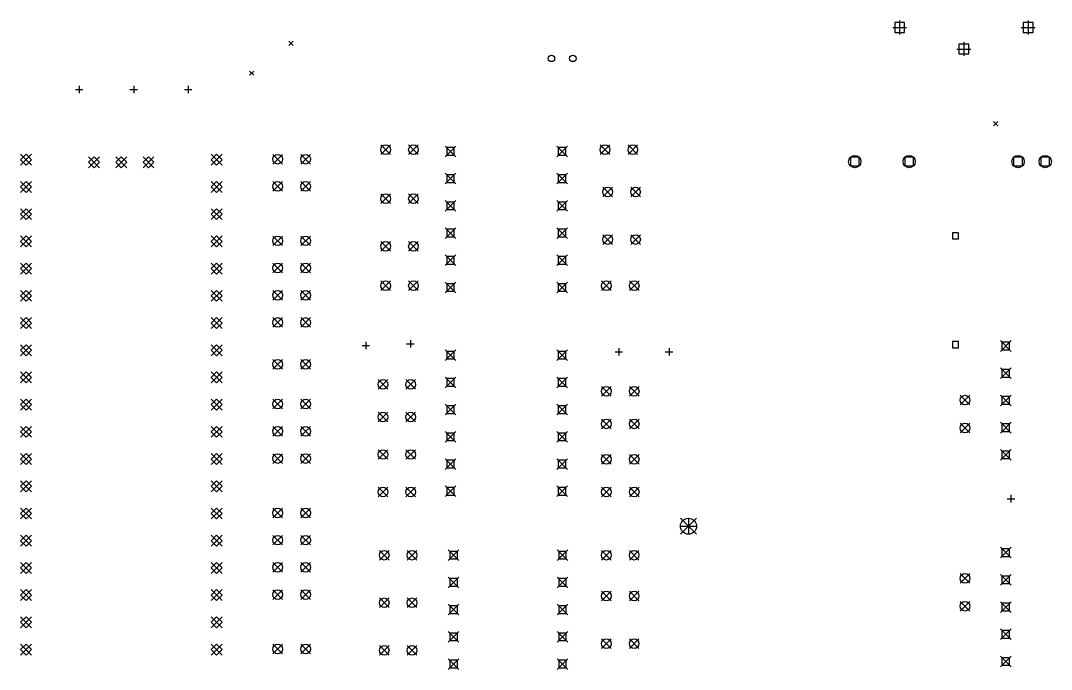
# Model space of a CAD drawing. Extents: x 10 to 419, y -285 to -23.
# Drawn here: x 116.3 to 212.5, y -154.6 to -94 of the extents above; entities that cross this region are included whole.
import ezdxf

# ---------------------------------------------------------------- set-up
doc = ezdxf.new("R2010")
doc.units = 0
doc.layers.add('BLACK', color=7, linetype='CONTINUOUS')

msp = doc.modelspace()

# ---------------------------------------------------------------- linework, layer by layer
at = {"layer": 'BLACK', "linetype": 'CONTINUOUS'}
for p, q in [((198.833, -94.2195), (197.913, -94.2195)), ((197.913, -94.2195), (197.913, -95.1388)), ((198.373, -94.0291), (198.373, -95.3291)), ((198.833, -95.1388), (198.833, -94.2195)), ((210.833, -94.2195), (209.913, -94.2195)), ((209.913, -94.2195), (209.913, -95.1388)), ((210.373, -94.0291), (210.373, -95.3291)), ((210.833, -95.1388), (210.833, -94.2195)), ((197.723, -94.6791), (199.023, -94.6791)), ((197.913, -95.1388), (198.833, -95.1388)), ((209.723, -94.6791), (211.023, -94.6791)), ((209.913, -95.1388), (210.833, -95.1388)), ((141.35, -95.95), (141.75, -96.35)), ((141.75, -95.95), (141.35, -96.35)), ((204.373, -96.0291), (204.373, -97.3291)), ((203.723, -96.6791), (205.023, -96.6791)), ((204.833, -96.2195), (203.913, -96.2195)), ((203.913, -96.2195), (203.913, -97.1388)), ((203.913, -97.1388), (204.833, -97.1388)), ((204.833, -97.1388), (204.833, -96.2195)), ((137.696, -98.733), (138.096, -99.133)), ((138.096, -98.733), (137.696, -99.133)), ((121.443, -100.459), (122.143, -100.459)), ((121.793, -100.109), (121.793, -100.809)), ((126.523, -100.459), (127.223, -100.459)), ((126.873, -100.109), (126.873, -100.809)), ((131.603, -100.459), (132.303, -100.459)), ((131.953, -100.109), (131.953, -100.809)), ((207.15, -103.45), (207.55, -103.85)), ((207.55, -103.45), (207.15, -103.85)), ((149.941, -105.63), (150.841, -106.53)), ((150.841, -105.63), (149.941, -106.53)), ((152.541, -105.63), (153.441, -106.53)), ((153.441, -105.63), (152.541, -106.53)), ((155.946, -105.737), (156.946, -106.737)), ((156.946, -105.737), (155.946, -106.737)), ((166.36, -105.737), (167.36, -106.737)), ((167.36, -105.737), (166.36, -106.737)), ((170.418, -105.63), (171.318, -106.53)), ((171.318, -105.63), (170.418, -106.53)), ((173.018, -105.63), (173.918, -106.53)), ((173.918, -105.63), (173.018, -106.53)), ((116.32, -106.506), (117.34, -107.526)), ((117.34, -106.506), (116.32, -107.526)), ((116.83, -106.506), (116.32, -107.016)), ((117.34, -107.016), (116.83, -106.506)), ((122.67, -106.736), (123.69, -107.756)), ((123.69, -106.736), (122.67, -107.756)), ((123.18, -106.736), (122.67, -107.246)), ((123.69, -107.246), (123.18, -106.736)), ((125.21, -106.736), (126.23, -107.756)), ((126.23, -106.736), (125.21, -107.756)), ((125.72, -106.736), (125.21, -107.246)), ((126.23, -107.246), (125.72, -106.736)), ((127.75, -106.736), (128.77, -107.756)), ((128.77, -106.736), (127.75, -107.756)), ((128.26, -106.736), (127.75, -107.246)), ((128.77, -107.246), (128.26, -106.736)), ((134.1, -106.506), (135.12, -107.526)), ((135.12, -106.506), (134.1, -107.526)), ((134.61, -106.506), (134.1, -107.016)), ((135.12, -107.016), (134.61, -106.506)), ((139.871, -106.516), (140.771, -107.416)), ((140.771, -106.516), (139.871, -107.416)), ((142.471, -106.516), (143.371, -107.416)), ((143.371, -106.516), (142.471, -107.416)), ((156.8, -105.884), (156.092, -105.884)), ((156.092, -105.884), (156.092, -106.591)), ((156.092, -106.591), (156.8, -106.591)), ((156.8, -106.591), (156.8, -105.884)), ((167.214, -105.884), (166.506, -105.884)), ((166.506, -105.884), (166.506, -106.591)), ((166.506, -106.591), (167.214, -106.591)), ((167.214, -106.591), (167.214, -105.884)), ((194.59, -106.784), (193.776, -106.784)), ((193.776, -106.784), (193.776, -107.597)), ((194.59, -107.597), (194.59, -106.784)), ((199.67, -106.784), (198.856, -106.784)), ((198.856, -106.784), (198.856, -107.597)), ((199.67, -107.597), (199.67, -106.784)), ((209.83, -106.784), (209.016, -106.784)), ((209.016, -106.784), (209.016, -107.597)), ((209.83, -107.597), (209.83, -106.784)), ((212.37, -106.784), (211.556, -106.784)), ((211.556, -106.784), (211.556, -107.597)), ((212.37, -107.597), (212.37, -106.784)), ((116.32, -107.016), (116.83, -107.526)), ((116.83, -107.526), (117.34, -107.016)), ((122.67, -107.246), (123.18, -107.756)), ((123.18, -107.756), (123.69, -107.246)), ((125.21, -107.246), (125.72, -107.756)), ((125.72, -107.756), (126.23, -107.246)), ((127.75, -107.246), (128.26, -107.756)), ((128.26, -107.756), (128.77, -107.246)), ((134.1, -107.016), (134.61, -107.526)), ((134.61, -107.526), (135.12, -107.016)), ((193.776, -107.597), (194.59, -107.597)), ((198.856, -107.597), (199.67, -107.597)), ((209.016, -107.597), (209.83, -107.597)), ((211.556, -107.597), (212.37, -107.597)), ((155.946, -108.277), (156.946, -109.277)), ((156.946, -108.277), (155.946, -109.277)), ((156.8, -108.424), (156.092, -108.424)), ((156.092, -108.424), (156.092, -109.131)), ((156.8, -109.131), (156.8, -108.424)), ((166.36, -108.277), (167.36, -109.277)), ((167.36, -108.277), (166.36, -109.277)), ((167.214, -108.424), (166.506, -108.424)), ((166.506, -108.424), (166.506, -109.131)), ((167.214, -109.131), (167.214, -108.424)), ((116.32, -109.046), (117.34, -110.066)), ((117.34, -109.046), (116.32, -110.066)), ((116.83, -109.046), (116.32, -109.556)), ((116.32, -109.556), (116.83, -110.066)), ((117.34, -109.556), (116.83, -109.046)), ((116.83, -110.066), (117.34, -109.556)), ((134.1, -109.046), (135.12, -110.066)), ((135.12, -109.046), (134.1, -110.066)), ((134.61, -109.046), (134.1, -109.556)), ((134.1, -109.556), (134.61, -110.066)), ((135.12, -109.556), (134.61, -109.046)), ((134.61, -110.066), (135.12, -109.556)), ((139.871, -109.056), (140.771, -109.956)), ((140.771, -109.056), (139.871, -109.956)), ((142.471, -109.056), (143.371, -109.956)), ((143.371, -109.056), (142.471, -109.956)), ((156.092, -109.131), (156.8, -109.131)), ((166.506, -109.131), (167.214, -109.131)), ((170.672, -109.567), (171.572, -110.467)), ((171.572, -109.567), (170.672, -110.467)), ((173.272, -109.567), (174.172, -110.467)), ((174.172, -109.567), (173.272, -110.467)), ((149.941, -110.202), (150.841, -111.102)), ((150.841, -110.202), (149.941, -111.102)), ((152.541, -110.202), (153.441, -111.102)), ((153.441, -110.202), (152.541, -111.102)), ((116.32, -111.586), (117.34, -112.606)), ((117.34, -111.586), (116.32, -112.606)), ((116.83, -111.586), (116.32, -112.096)), ((117.34, -112.096), (116.83, -111.586)), ((134.1, -111.586), (135.12, -112.606)), ((135.12, -111.586), (134.1, -112.606)), ((134.61, -111.586), (134.1, -112.096)), ((135.12, -112.096), (134.61, -111.586)), ((155.946, -110.817), (156.946, -111.817)), ((156.946, -110.817), (155.946, -111.817)), ((156.8, -110.964), (156.092, -110.964)), ((156.092, -110.964), (156.092, -111.671)), ((156.8, -111.671), (156.8, -110.964)), ((166.36, -110.817), (167.36, -111.817)), ((167.36, -110.817), (166.36, -111.817)), ((167.214, -110.964), (166.506, -110.964)), ((166.506, -110.964), (166.506, -111.671)), ((167.214, -111.671), (167.214, -110.964)), ((116.32, -112.096), (116.83, -112.606)), ((116.83, -112.606), (117.34, -112.096)), ((134.1, -112.096), (134.61, -112.606)), ((134.61, -112.606), (135.12, -112.096)), ((156.092, -111.671), (156.8, -111.671)), ((166.506, -111.671), (167.214, -111.671)), ((155.946, -113.357), (156.946, -114.357)), ((156.946, -113.357), (155.946, -114.357)), ((156.8, -113.504), (156.092, -113.504)), ((156.092, -113.504), (156.092, -114.211)), ((156.8, -114.211), (156.8, -113.504)), ((166.36, -113.357), (167.36, -114.357)), ((167.36, -113.357), (166.36, -114.357)), ((167.214, -113.504), (166.506, -113.504)), ((166.506, -113.504), (166.506, -114.211)), ((167.214, -114.211), (167.214, -113.504)), ((116.32, -114.126), (117.34, -115.146)), ((117.34, -114.126), (116.32, -115.146)), ((116.83, -114.126), (116.32, -114.636)), ((117.34, -114.636), (116.83, -114.126)), ((134.1, -114.126), (135.12, -115.146)), ((135.12, -114.126), (134.1, -115.146)), ((134.61, -114.126), (134.1, -114.636)), ((135.12, -114.636), (134.61, -114.126)), ((139.871, -114.136), (140.771, -115.036)), ((140.771, -114.136), (139.871, -115.036)), ((142.471, -114.136), (143.371, -115.036)), ((143.371, -114.136), (142.471, -115.036)), ((156.092, -114.211), (156.8, -114.211)), ((166.506, -114.211), (167.214, -114.211)), ((170.672, -114.012), (171.572, -114.912)), ((171.572, -114.012), (170.672, -114.912)), ((173.272, -114.012), (174.172, -114.912)), ((174.172, -114.012), (173.272, -114.912)), ((203.883, -113.837), (203.317, -113.837)), ((203.317, -113.837), (203.317, -114.403)), ((203.317, -114.403), (203.883, -114.403)), ((203.883, -114.403), (203.883, -113.837)), ((116.32, -114.636), (116.83, -115.146)), ((116.83, -115.146), (117.34, -114.636)), ((134.1, -114.636), (134.61, -115.146)), ((134.61, -115.146), (135.12, -114.636)), ((149.941, -114.647), (150.841, -115.547)), ((150.841, -114.647), (149.941, -115.547)), ((152.541, -114.647), (153.441, -115.547)), ((153.441, -114.647), (152.541, -115.547)), ((155.946, -115.897), (156.946, -116.897)), ((156.946, -115.897), (155.946, -116.897)), ((156.8, -116.044), (156.092, -116.044)), ((156.092, -116.044), (156.092, -116.751)), ((156.8, -116.751), (156.8, -116.044)), ((166.36, -115.897), (167.36, -116.897)), ((167.36, -115.897), (166.36, -116.897)), ((167.214, -116.044), (166.506, -116.044)), ((166.506, -116.044), (166.506, -116.751)), ((167.214, -116.751), (167.214, -116.044)), ((116.32, -116.666), (117.34, -117.686)), ((117.34, -116.666), (116.32, -117.686)), ((116.83, -116.666), (116.32, -117.176)), ((116.32, -117.176), (116.83, -117.686)), ((117.34, -117.176), (116.83, -116.666)), ((116.83, -117.686), (117.34, -117.176)), ((134.1, -116.666), (135.12, -117.686)), ((135.12, -116.666), (134.1, -117.686)), ((134.61, -116.666), (134.1, -117.176)), ((134.1, -117.176), (134.61, -117.686)), ((135.12, -117.176), (134.61, -116.666)), ((134.61, -117.686), (135.12, -117.176)), ((139.871, -116.676), (140.771, -117.576)), ((140.771, -116.676), (139.871, -117.576)), ((142.471, -116.676), (143.371, -117.576)), ((143.371, -116.676), (142.471, -117.576)), ((156.092, -116.751), (156.8, -116.751)), ((166.506, -116.751), (167.214, -116.751)), ((149.941, -118.33), (150.841, -119.23)), ((150.841, -118.33), (149.941, -119.23)), ((152.541, -118.33), (153.441, -119.23)), ((153.441, -118.33), (152.541, -119.23)), ((170.545, -118.33), (171.445, -119.23)), ((171.445, -118.33), (170.545, -119.23)), ((173.145, -118.33), (174.045, -119.23)), ((174.045, -118.33), (173.145, -119.23)), ((116.32, -119.206), (117.34, -120.226)), ((117.34, -119.206), (116.32, -120.226)), ((116.83, -119.206), (116.32, -119.716)), ((117.34, -119.716), (116.83, -119.206)), ((134.1, -119.206), (135.12, -120.226)), ((135.12, -119.206), (134.1, -120.226)), ((134.61, -119.206), (134.1, -119.716)), ((135.12, -119.716), (134.61, -119.206)), ((139.871, -119.216), (140.771, -120.116)), ((140.771, -119.216), (139.871, -120.116)), ((142.471, -119.216), (143.371, -120.116)), ((143.371, -119.216), (142.471, -120.116)), ((155.946, -118.437), (156.946, -119.437)), ((156.946, -118.437), (155.946, -119.437)), ((156.8, -118.584), (156.092, -118.584)), ((156.092, -118.584), (156.092, -119.291)), ((156.092, -119.291), (156.8, -119.291)), ((156.8, -119.291), (156.8, -118.584)), ((166.36, -118.437), (167.36, -119.437)), ((167.36, -118.437), (166.36, -119.437)), ((167.214, -118.584), (166.506, -118.584)), ((166.506, -118.584), (166.506, -119.291)), ((166.506, -119.291), (167.214, -119.291)), ((167.214, -119.291), (167.214, -118.584)), ((116.32, -119.716), (116.83, -120.226)), ((116.83, -120.226), (117.34, -119.716)), ((134.1, -119.716), (134.61, -120.226)), ((134.61, -120.226), (135.12, -119.716)), ((116.32, -121.746), (117.34, -122.766)), ((117.34, -121.746), (116.32, -122.766)), ((116.83, -121.746), (116.32, -122.256)), ((117.34, -122.256), (116.83, -121.746)), ((134.1, -121.746), (135.12, -122.766)), ((135.12, -121.746), (134.1, -122.766)), ((134.61, -121.746), (134.1, -122.256)), ((135.12, -122.256), (134.61, -121.746)), ((139.871, -121.756), (140.771, -122.656)), ((140.771, -121.756), (139.871, -122.656)), ((142.471, -121.756), (143.371, -122.656)), ((143.371, -121.756), (142.471, -122.656)), ((116.32, -122.256), (116.83, -122.766)), ((116.83, -122.766), (117.34, -122.256)), ((134.1, -122.256), (134.61, -122.766)), ((134.61, -122.766), (135.12, -122.256)), ((148.55, -124), (148.55, -124.7)), ((152.7, -123.85), (152.7, -124.55)), ((203.883, -123.997), (203.317, -123.997)), ((203.317, -123.997), (203.317, -124.563)), ((203.883, -124.563), (203.883, -123.997)), ((207.78, -123.904), (208.78, -124.904)), ((208.78, -123.904), (207.78, -124.904)), ((208.634, -124.051), (207.926, -124.051)), ((207.926, -124.051), (207.926, -124.758)), ((208.634, -124.758), (208.634, -124.051)), ((116.32, -124.286), (117.34, -125.306)), ((117.34, -124.286), (116.32, -125.306)), ((116.83, -124.286), (116.32, -124.796)), ((116.32, -124.796), (116.83, -125.306)), ((117.34, -124.796), (116.83, -124.286)), ((116.83, -125.306), (117.34, -124.796)), ((134.1, -124.286), (135.12, -125.306)), ((135.12, -124.286), (134.1, -125.306)), ((134.61, -124.286), (134.1, -124.796)), ((134.1, -124.796), (134.61, -125.306)), ((135.12, -124.796), (134.61, -124.286)), ((134.61, -125.306), (135.12, -124.796)), ((148.2, -124.35), (148.9, -124.35)), ((152.35, -124.2), (153.05, -124.2)), ((155.952, -124.759), (156.952, -125.759)), ((156.952, -124.759), (155.952, -125.759)), ((156.805, -124.905), (156.098, -124.905)), ((156.098, -124.905), (156.098, -125.612)), ((156.805, -125.612), (156.805, -124.905)), ((166.366, -124.759), (167.366, -125.759)), ((167.366, -124.759), (166.366, -125.759)), ((167.219, -124.905), (166.512, -124.905)), ((166.512, -124.905), (166.512, -125.612)), ((167.219, -125.612), (167.219, -124.905)), ((171.818, -124.941), (172.518, -124.941)), ((172.168, -124.591), (172.168, -125.291)), ((176.5, -124.95), (177.2, -124.95)), ((176.85, -124.6), (176.85, -125.3)), ((203.317, -124.563), (203.883, -124.563)), ((207.926, -124.758), (208.634, -124.758)), ((139.871, -125.669), (140.771, -126.569)), ((140.771, -125.669), (139.871, -126.569)), ((142.471, -125.669), (143.371, -126.569)), ((143.371, -125.669), (142.471, -126.569)), ((156.098, -125.612), (156.805, -125.612)), ((166.512, -125.612), (167.219, -125.612)), ((116.32, -126.826), (117.34, -127.846)), ((117.34, -126.826), (116.32, -127.846)), ((116.83, -126.826), (116.32, -127.336)), ((117.34, -127.336), (116.83, -126.826)), ((134.1, -126.826), (135.12, -127.846)), ((135.12, -126.826), (134.1, -127.846)), ((134.61, -126.826), (134.1, -127.336)), ((135.12, -127.336), (134.61, -126.826)), ((207.78, -126.444), (208.78, -127.444)), ((208.78, -126.444), (207.78, -127.444)), ((208.634, -126.591), (207.926, -126.591)), ((207.926, -126.591), (207.926, -127.298)), ((208.634, -127.298), (208.634, -126.591)), ((116.32, -127.336), (116.83, -127.846)), ((116.83, -127.846), (117.34, -127.336)), ((134.1, -127.336), (134.61, -127.846)), ((134.61, -127.846), (135.12, -127.336)), ((149.687, -127.539), (150.587, -128.439)), ((150.587, -127.539), (149.687, -128.439)), ((152.287, -127.539), (153.187, -128.439)), ((153.187, -127.539), (152.287, -128.439)), ((155.952, -127.299), (156.952, -128.299)), ((156.952, -127.299), (155.952, -128.299)), ((156.805, -127.445), (156.098, -127.445)), ((156.098, -127.445), (156.098, -128.152)), ((156.805, -128.152), (156.805, -127.445)), ((166.366, -127.299), (167.366, -128.299)), ((167.366, -127.299), (166.366, -128.299)), ((167.219, -127.445), (166.512, -127.445)), ((166.512, -127.445), (166.512, -128.152)), ((167.219, -128.152), (167.219, -127.445)), ((207.926, -127.298), (208.634, -127.298)), ((156.098, -128.152), (156.805, -128.152)), ((166.512, -128.152), (167.219, -128.152)), ((170.545, -128.174), (171.445, -129.074)), ((171.445, -128.174), (170.545, -129.074)), ((173.145, -128.174), (174.045, -129.074)), ((174.045, -128.174), (173.145, -129.074)), ((116.32, -129.366), (117.34, -130.386)), ((117.34, -129.366), (116.32, -130.386)), ((116.83, -129.366), (116.32, -129.876)), ((116.32, -129.876), (116.83, -130.386)), ((117.34, -129.876), (116.83, -129.366)), ((116.83, -130.386), (117.34, -129.876)), ((134.1, -129.366), (135.12, -130.386)), ((135.12, -129.366), (134.1, -130.386)), ((134.61, -129.366), (134.1, -129.876)), ((134.1, -129.876), (134.61, -130.386)), ((135.12, -129.876), (134.61, -129.366)), ((134.61, -130.386), (135.12, -129.876)), ((139.871, -129.376), (140.771, -130.276)), ((140.771, -129.376), (139.871, -130.276)), ((142.471, -129.376), (143.371, -130.276)), ((143.371, -129.376), (142.471, -130.276)), ((155.952, -129.839), (156.952, -130.839)), ((156.952, -129.839), (155.952, -130.839)), ((166.366, -129.839), (167.366, -130.839)), ((167.366, -129.839), (166.366, -130.839)), ((204.02, -129.004), (204.92, -129.904)), ((204.92, -129.004), (204.02, -129.904)), ((207.78, -128.984), (208.78, -129.984)), ((208.78, -128.984), (207.78, -129.984)), ((208.634, -129.131), (207.926, -129.131)), ((207.926, -129.131), (207.926, -129.838)), ((207.926, -129.838), (208.634, -129.838)), ((208.634, -129.838), (208.634, -129.131)), ((149.687, -130.587), (150.587, -131.487)), ((150.587, -130.587), (149.687, -131.487)), ((152.287, -130.587), (153.187, -131.487)), ((153.187, -130.587), (152.287, -131.487)), ((156.805, -129.985), (156.098, -129.985)), ((156.098, -129.985), (156.098, -130.692)), ((156.098, -130.692), (156.805, -130.692)), ((156.805, -130.692), (156.805, -129.985)), ((167.219, -129.985), (166.512, -129.985)), ((166.512, -129.985), (166.512, -130.692)), ((166.512, -130.692), (167.219, -130.692)), ((167.219, -130.692), (167.219, -129.985)), ((170.545, -131.222), (171.445, -132.122)), ((171.445, -131.222), (170.545, -132.122)), ((173.145, -131.222), (174.045, -132.122)), ((174.045, -131.222), (173.145, -132.122)), ((204.02, -131.604), (204.92, -132.504)), ((204.92, -131.604), (204.02, -132.504)), ((207.78, -131.524), (208.78, -132.524)), ((208.78, -131.524), (207.78, -132.524)), ((208.634, -131.671), (207.926, -131.671)), ((207.926, -131.671), (207.926, -132.378)), ((208.634, -132.378), (208.634, -131.671)), ((116.32, -131.906), (117.34, -132.926)), ((117.34, -131.906), (116.32, -132.926)), ((116.83, -131.906), (116.32, -132.416)), ((116.32, -132.416), (116.83, -132.926)), ((117.34, -132.416), (116.83, -131.906)), ((116.83, -132.926), (117.34, -132.416)), ((134.1, -131.906), (135.12, -132.926)), ((135.12, -131.906), (134.1, -132.926)), ((134.61, -131.906), (134.1, -132.416)), ((134.1, -132.416), (134.61, -132.926)), ((135.12, -132.416), (134.61, -131.906)), ((134.61, -132.926), (135.12, -132.416)), ((139.871, -131.916), (140.771, -132.816)), ((140.771, -131.916), (139.871, -132.816)), ((142.471, -131.916), (143.371, -132.816)), ((143.371, -131.916), (142.471, -132.816)), ((155.952, -132.379), (156.952, -133.379)), ((156.952, -132.379), (155.952, -133.379)), ((156.805, -132.525), (156.098, -132.525)), ((156.098, -132.525), (156.098, -133.232)), ((156.805, -133.232), (156.805, -132.525)), ((166.366, -132.379), (167.366, -133.379)), ((167.366, -132.379), (166.366, -133.379)), ((167.219, -132.525), (166.512, -132.525)), ((166.512, -132.525), (166.512, -133.232)), ((167.219, -133.232), (167.219, -132.525)), ((207.926, -132.378), (208.634, -132.378)), ((156.098, -133.232), (156.805, -133.232)), ((166.512, -133.232), (167.219, -133.232)), ((116.32, -134.446), (117.34, -135.466)), ((117.34, -134.446), (116.32, -135.466)), ((116.83, -134.446), (116.32, -134.956)), ((117.34, -134.956), (116.83, -134.446)), ((134.1, -134.446), (135.12, -135.466)), ((135.12, -134.446), (134.1, -135.466)), ((134.61, -134.446), (134.1, -134.956)), ((135.12, -134.956), (134.61, -134.446)), ((139.871, -134.456), (140.771, -135.356)), ((140.771, -134.456), (139.871, -135.356)), ((142.471, -134.456), (143.371, -135.356)), ((143.371, -134.456), (142.471, -135.356)), ((149.687, -134.08), (150.587, -134.98)), ((150.587, -134.08), (149.687, -134.98)), ((152.287, -134.08), (153.187, -134.98)), ((153.187, -134.08), (152.287, -134.98)), ((170.545, -134.524), (171.445, -135.424)), ((171.445, -134.524), (170.545, -135.424)), ((173.145, -134.524), (174.045, -135.424)), ((174.045, -134.524), (173.145, -135.424)), ((207.78, -134.064), (208.78, -135.064)), ((208.78, -134.064), (207.78, -135.064)), ((208.634, -134.211), (207.926, -134.211)), ((207.926, -134.211), (207.926, -134.918)), ((208.634, -134.918), (208.634, -134.211)), ((116.32, -134.956), (116.83, -135.466)), ((116.83, -135.466), (117.34, -134.956)), ((134.1, -134.956), (134.61, -135.466)), ((134.61, -135.466), (135.12, -134.956)), ((155.952, -134.919), (156.952, -135.919)), ((156.952, -134.919), (155.952, -135.919)), ((156.805, -135.065), (156.098, -135.065)), ((156.098, -135.065), (156.098, -135.772)), ((156.805, -135.772), (156.805, -135.065)), ((166.366, -134.919), (167.366, -135.919)), ((167.366, -134.919), (166.366, -135.919)), ((167.219, -135.065), (166.512, -135.065)), ((166.512, -135.065), (166.512, -135.772)), ((167.219, -135.772), (167.219, -135.065)), ((207.926, -134.918), (208.634, -134.918)), ((156.098, -135.772), (156.805, -135.772)), ((166.512, -135.772), (167.219, -135.772)), ((116.32, -136.986), (117.34, -138.006)), ((117.34, -136.986), (116.32, -138.006)), ((116.83, -136.986), (116.32, -137.496)), ((116.32, -137.496), (116.83, -138.006)), ((117.34, -137.496), (116.83, -136.986)), ((116.83, -138.006), (117.34, -137.496)), ((134.1, -136.986), (135.12, -138.006)), ((135.12, -136.986), (134.1, -138.006)), ((134.61, -136.986), (134.1, -137.496)), ((134.1, -137.496), (134.61, -138.006)), ((135.12, -137.496), (134.61, -136.986)), ((134.61, -138.006), (135.12, -137.496)), ((149.687, -137.572), (150.587, -138.472)), ((150.587, -137.572), (149.687, -138.472)), ((152.287, -137.572), (153.187, -138.472)), ((153.187, -137.572), (152.287, -138.472)), ((155.952, -137.459), (156.952, -138.459)), ((156.952, -137.459), (155.952, -138.459)), ((166.366, -137.459), (167.366, -138.459)), ((167.366, -137.459), (166.366, -138.459)), ((170.545, -137.572), (171.445, -138.472)), ((171.445, -137.572), (170.545, -138.472)), ((173.145, -137.572), (174.045, -138.472)), ((174.045, -137.572), (173.145, -138.472)), ((156.805, -137.605), (156.098, -137.605)), ((156.098, -137.605), (156.098, -138.312)), ((156.098, -138.312), (156.805, -138.312)), ((156.805, -138.312), (156.805, -137.605)), ((167.219, -137.605), (166.512, -137.605)), ((166.512, -137.605), (166.512, -138.312)), ((166.512, -138.312), (167.219, -138.312)), ((167.219, -138.312), (167.219, -137.605)), ((208.763, -138.305), (208.763, -139.005)), ((208.413, -138.655), (209.113, -138.655)), ((116.32, -139.526), (117.34, -140.546)), ((117.34, -139.526), (116.32, -140.546)), ((116.83, -139.526), (116.32, -140.036)), ((116.32, -140.036), (116.83, -140.546)), ((117.34, -140.036), (116.83, -139.526)), ((116.83, -140.546), (117.34, -140.036)), ((134.1, -139.526), (135.12, -140.546)), ((135.12, -139.526), (134.1, -140.546)), ((134.61, -139.526), (134.1, -140.036)), ((134.1, -140.036), (134.61, -140.546)), ((135.12, -140.036), (134.61, -139.526)), ((134.61, -140.546), (135.12, -140.036)), ((139.871, -139.536), (140.771, -140.436)), ((140.771, -139.536), (139.871, -140.436)), ((142.471, -139.536), (143.371, -140.436)), ((143.371, -139.536), (142.471, -140.436)), ((177.914, -140.474), (179.414, -141.974)), ((179.414, -140.474), (177.914, -141.974)), ((178.664, -140.474), (178.664, -141.974)), ((177.914, -141.224), (179.414, -141.224)), ((116.32, -142.066), (117.34, -143.086)), ((117.34, -142.066), (116.32, -143.086)), ((116.83, -142.066), (116.32, -142.576)), ((117.34, -142.576), (116.83, -142.066)), ((134.1, -142.066), (135.12, -143.086)), ((135.12, -142.066), (134.1, -143.086)), ((134.61, -142.066), (134.1, -142.576)), ((135.12, -142.576), (134.61, -142.066)), ((139.871, -142.076), (140.771, -142.976)), ((140.771, -142.076), (139.871, -142.976)), ((142.471, -142.076), (143.371, -142.976)), ((143.371, -142.076), (142.471, -142.976)), ((116.32, -142.576), (116.83, -143.086)), ((116.83, -143.086), (117.34, -142.576)), ((134.1, -142.576), (134.61, -143.086)), ((134.61, -143.086), (135.12, -142.576)), ((207.78, -143.19), (208.78, -144.19)), ((208.78, -143.19), (207.78, -144.19)), ((208.634, -143.337), (207.926, -143.337)), ((207.926, -143.337), (207.926, -144.044)), ((208.634, -144.044), (208.634, -143.337)), ((149.811, -143.478), (150.711, -144.378)), ((150.711, -143.478), (149.811, -144.378)), ((152.411, -143.478), (153.311, -144.378)), ((153.311, -143.478), (152.411, -144.378)), ((156.238, -143.428), (157.238, -144.428)), ((157.238, -143.428), (156.238, -144.428)), ((157.092, -143.574), (156.385, -143.574)), ((156.385, -143.574), (156.385, -144.281)), ((156.385, -144.281), (157.092, -144.281)), ((157.092, -144.281), (157.092, -143.574)), ((166.398, -143.428), (167.398, -144.428)), ((167.398, -143.428), (166.398, -144.428)), ((167.252, -143.574), (166.545, -143.574)), ((166.545, -143.574), (166.545, -144.281)), ((166.545, -144.281), (167.252, -144.281)), ((167.252, -144.281), (167.252, -143.574)), ((170.542, -143.478), (171.442, -144.378)), ((171.442, -143.478), (170.542, -144.378)), ((173.142, -143.478), (174.042, -144.378)), ((174.042, -143.478), (173.142, -144.378)), ((207.926, -144.044), (208.634, -144.044)), ((116.32, -144.606), (117.34, -145.626)), ((117.34, -144.606), (116.32, -145.626)), ((116.83, -144.606), (116.32, -145.116)), ((116.32, -145.116), (116.83, -145.626)), ((117.34, -145.116), (116.83, -144.606)), ((116.83, -145.626), (117.34, -145.116)), ((134.1, -144.606), (135.12, -145.626)), ((135.12, -144.606), (134.1, -145.626)), ((134.61, -144.606), (134.1, -145.116)), ((134.1, -145.116), (134.61, -145.626)), ((135.12, -145.116), (134.61, -144.606)), ((134.61, -145.626), (135.12, -145.116)), ((139.871, -144.616), (140.771, -145.516)), ((140.771, -144.616), (139.871, -145.516)), ((142.471, -144.616), (143.371, -145.516)), ((143.371, -144.616), (142.471, -145.516)), ((156.238, -145.968), (157.238, -146.968)), ((157.238, -145.968), (156.238, -146.968)), ((157.092, -146.114), (156.385, -146.114)), ((156.385, -146.114), (156.385, -146.821)), ((157.092, -146.821), (157.092, -146.114)), ((166.398, -145.968), (167.398, -146.968)), ((167.398, -145.968), (166.398, -146.968)), ((167.252, -146.114), (166.545, -146.114)), ((166.545, -146.114), (166.545, -146.821)), ((167.252, -146.821), (167.252, -146.114)), ((204.02, -145.641), (204.92, -146.541)), ((204.92, -145.641), (204.02, -146.541)), ((207.78, -145.73), (208.78, -146.73)), ((208.78, -145.73), (207.78, -146.73)), ((208.634, -145.877), (207.926, -145.877)), ((207.926, -145.877), (207.926, -146.584)), ((208.634, -146.584), (208.634, -145.877)), ((116.32, -147.146), (117.34, -148.166)), ((117.34, -147.146), (116.32, -148.166)), ((116.83, -147.146), (116.32, -147.656)), ((117.34, -147.656), (116.83, -147.146)), ((134.1, -147.146), (135.12, -148.166)), ((135.12, -147.146), (134.1, -148.166)), ((134.61, -147.146), (134.1, -147.656)), ((135.12, -147.656), (134.61, -147.146)), ((139.871, -147.156), (140.771, -148.056)), ((140.771, -147.156), (139.871, -148.056)), ((142.471, -147.156), (143.371, -148.056)), ((143.371, -147.156), (142.471, -148.056)), ((156.385, -146.821), (157.092, -146.821)), ((166.545, -146.821), (167.252, -146.821)), ((207.926, -146.584), (208.634, -146.584)), ((116.32, -147.656), (116.83, -148.166)), ((116.83, -148.166), (117.34, -147.656)), ((134.1, -147.656), (134.61, -148.166)), ((134.61, -148.166), (135.12, -147.656)), ((149.811, -147.923), (150.711, -148.823)), ((150.711, -147.923), (149.811, -148.823)), ((152.411, -147.923), (153.311, -148.823)), ((153.311, -147.923), (152.411, -148.823)), ((170.542, -147.288), (171.442, -148.188)), ((171.442, -147.288), (170.542, -148.188)), ((173.142, -147.288), (174.042, -148.188)), ((174.042, -147.288), (173.142, -148.188)), ((156.238, -148.508), (157.238, -149.508)), ((157.238, -148.508), (156.238, -149.508)), ((157.092, -148.654), (156.385, -148.654)), ((156.385, -148.654), (156.385, -149.361)), ((157.092, -149.361), (157.092, -148.654)), ((166.398, -148.508), (167.398, -149.508)), ((167.398, -148.508), (166.398, -149.508)), ((167.252, -148.654), (166.545, -148.654)), ((166.545, -148.654), (166.545, -149.361)), ((167.252, -149.361), (167.252, -148.654)), ((204.02, -148.241), (204.92, -149.141)), ((204.92, -148.241), (204.02, -149.141)), ((207.78, -148.27), (208.78, -149.27)), ((208.78, -148.27), (207.78, -149.27)), ((208.634, -148.417), (207.926, -148.417)), ((207.926, -148.417), (207.926, -149.124)), ((207.926, -149.124), (208.634, -149.124)), ((208.634, -149.124), (208.634, -148.417)), ((116.32, -149.686), (117.34, -150.706)), ((117.34, -149.686), (116.32, -150.706)), ((116.83, -149.686), (116.32, -150.196)), ((117.34, -150.196), (116.83, -149.686)), ((134.1, -149.686), (135.12, -150.706)), ((135.12, -149.686), (134.1, -150.706)), ((134.61, -149.686), (134.1, -150.196)), ((135.12, -150.196), (134.61, -149.686)), ((156.385, -149.361), (157.092, -149.361)), ((166.545, -149.361), (167.252, -149.361)), ((116.32, -150.196), (116.83, -150.706)), ((116.83, -150.706), (117.34, -150.196)), ((134.1, -150.196), (134.61, -150.706)), ((134.61, -150.706), (135.12, -150.196)), ((156.238, -151.048), (157.238, -152.048)), ((157.238, -151.048), (156.238, -152.048)), ((166.398, -151.048), (167.398, -152.048)), ((167.398, -151.048), (166.398, -152.048)), ((207.78, -150.81), (208.78, -151.81)), ((208.78, -150.81), (207.78, -151.81)), ((208.634, -150.957), (207.926, -150.957)), ((207.926, -150.957), (207.926, -151.664)), ((208.634, -151.664), (208.634, -150.957)), ((157.092, -151.194), (156.385, -151.194)), ((156.385, -151.194), (156.385, -151.901)), ((156.385, -151.901), (157.092, -151.901)), ((157.092, -151.901), (157.092, -151.194)), ((167.252, -151.194), (166.545, -151.194)), ((166.545, -151.194), (166.545, -151.901)), ((166.545, -151.901), (167.252, -151.901)), ((167.252, -151.901), (167.252, -151.194)), ((170.542, -151.733), (171.442, -152.633)), ((171.442, -151.733), (170.542, -152.633)), ((173.142, -151.733), (174.042, -152.633)), ((174.042, -151.733), (173.142, -152.633)), ((207.926, -151.664), (208.634, -151.664)), ((116.32, -152.226), (117.34, -153.246)), ((117.34, -152.226), (116.32, -153.246)), ((116.83, -152.226), (116.32, -152.736)), ((116.32, -152.736), (116.83, -153.246)), ((117.34, -152.736), (116.83, -152.226)), ((116.83, -153.246), (117.34, -152.736)), ((134.1, -152.226), (135.12, -153.246)), ((135.12, -152.226), (134.1, -153.246)), ((134.61, -152.226), (134.1, -152.736)), ((134.1, -152.736), (134.61, -153.246)), ((135.12, -152.736), (134.61, -152.226)), ((134.61, -153.246), (135.12, -152.736)), ((139.871, -152.236), (140.771, -153.136)), ((140.771, -152.236), (139.871, -153.136)), ((142.471, -152.236), (143.371, -153.136)), ((143.371, -152.236), (142.471, -153.136)), ((149.811, -152.368), (150.711, -153.268)), ((150.711, -152.368), (149.811, -153.268)), ((152.411, -152.368), (153.311, -153.268)), ((153.311, -152.368), (152.411, -153.268)), ((156.238, -153.588), (157.238, -154.588)), ((157.238, -153.588), (156.238, -154.588)), ((157.092, -153.734), (156.385, -153.734)), ((156.385, -153.734), (156.385, -154.441)), ((157.092, -154.441), (157.092, -153.734)), ((166.398, -153.588), (167.398, -154.588)), ((167.398, -153.588), (166.398, -154.588)), ((167.252, -153.734), (166.545, -153.734)), ((166.545, -153.734), (166.545, -154.441)), ((167.252, -154.441), (167.252, -153.734)), ((207.78, -153.35), (208.78, -154.35)), ((208.78, -153.35), (207.78, -154.35)), ((208.634, -153.497), (207.926, -153.497)), ((207.926, -153.497), (207.926, -154.204)), ((208.634, -154.204), (208.634, -153.497)), ((156.385, -154.441), (157.092, -154.441)), ((166.545, -154.441), (167.252, -154.441)), ((207.926, -154.204), (208.634, -154.204))]:
    msp.add_line(p, q, dxfattribs=at)
at = {"layer": 'BLACK'}
for centre, radius in [((165.867, -97.56), 0.3), ((167.867, -97.56), 0.3), ((150.391, -106.08), 0.45), ((152.991, -106.08), 0.45), ((170.868, -106.08), 0.45), ((173.468, -106.08), 0.45), ((140.321, -106.966), 0.45), ((142.921, -106.966), 0.45), ((194.183, -107.19), 0.575), ((199.263, -107.19), 0.575), ((209.423, -107.19), 0.575), ((211.963, -107.19), 0.575), ((140.321, -109.506), 0.45), ((142.921, -109.506), 0.45), ((171.122, -110.017), 0.45), ((173.722, -110.017), 0.45), ((150.391, -110.652), 0.45), ((152.991, -110.652), 0.45), ((140.321, -114.586), 0.45), ((142.921, -114.586), 0.45), ((171.122, -114.462), 0.45), ((173.722, -114.462), 0.45), ((150.391, -115.097), 0.45), ((152.991, -115.097), 0.45), ((140.321, -117.126), 0.45), ((142.921, -117.126), 0.45), ((150.391, -118.78), 0.45), ((152.991, -118.78), 0.45), ((170.995, -118.78), 0.45), ((173.595, -118.78), 0.45), ((140.321, -119.666), 0.45), ((142.921, -119.666), 0.45), ((140.321, -122.206), 0.45), ((142.921, -122.206), 0.45), ((140.321, -126.119), 0.45), ((142.921, -126.119), 0.45), ((150.137, -127.989), 0.45), ((152.737, -127.989), 0.45), ((170.995, -128.624), 0.45), ((173.595, -128.624), 0.45), ((140.321, -129.826), 0.45), ((142.921, -129.826), 0.45), ((204.47, -129.454), 0.45), ((150.137, -131.037), 0.45), ((152.737, -131.037), 0.45), ((170.995, -131.672), 0.45), ((173.595, -131.672), 0.45), ((204.47, -132.054), 0.45), ((140.321, -132.366), 0.45), ((142.921, -132.366), 0.45), ((140.321, -134.906), 0.45), ((142.921, -134.906), 0.45), ((150.137, -134.53), 0.45), ((152.737, -134.53), 0.45), ((170.995, -134.974), 0.45), ((173.595, -134.974), 0.45), ((150.137, -138.022), 0.45), ((152.737, -138.022), 0.45), ((170.995, -138.022), 0.45), ((173.595, -138.022), 0.45), ((140.321, -139.986), 0.45), ((142.921, -139.986), 0.45), ((178.664, -141.224), 0.75), ((140.321, -142.526), 0.45), ((142.921, -142.526), 0.45), ((150.261, -143.928), 0.45), ((152.861, -143.928), 0.45), ((170.992, -143.928), 0.45), ((173.592, -143.928), 0.45), ((140.321, -145.066), 0.45), ((142.921, -145.066), 0.45), ((204.47, -146.091), 0.45), ((140.321, -147.606), 0.45), ((142.921, -147.606), 0.45), ((150.261, -148.373), 0.45), ((152.861, -148.373), 0.45), ((170.992, -147.738), 0.45), ((173.592, -147.738), 0.45), ((204.47, -148.691), 0.45), ((170.992, -152.183), 0.45), ((173.592, -152.183), 0.45), ((140.321, -152.686), 0.45), ((142.921, -152.686), 0.45), ((150.261, -152.818), 0.45), ((152.861, -152.818), 0.45)]:
    msp.add_circle(centre, radius, dxfattribs=at)

doc.saveas('drawing.dxf')
